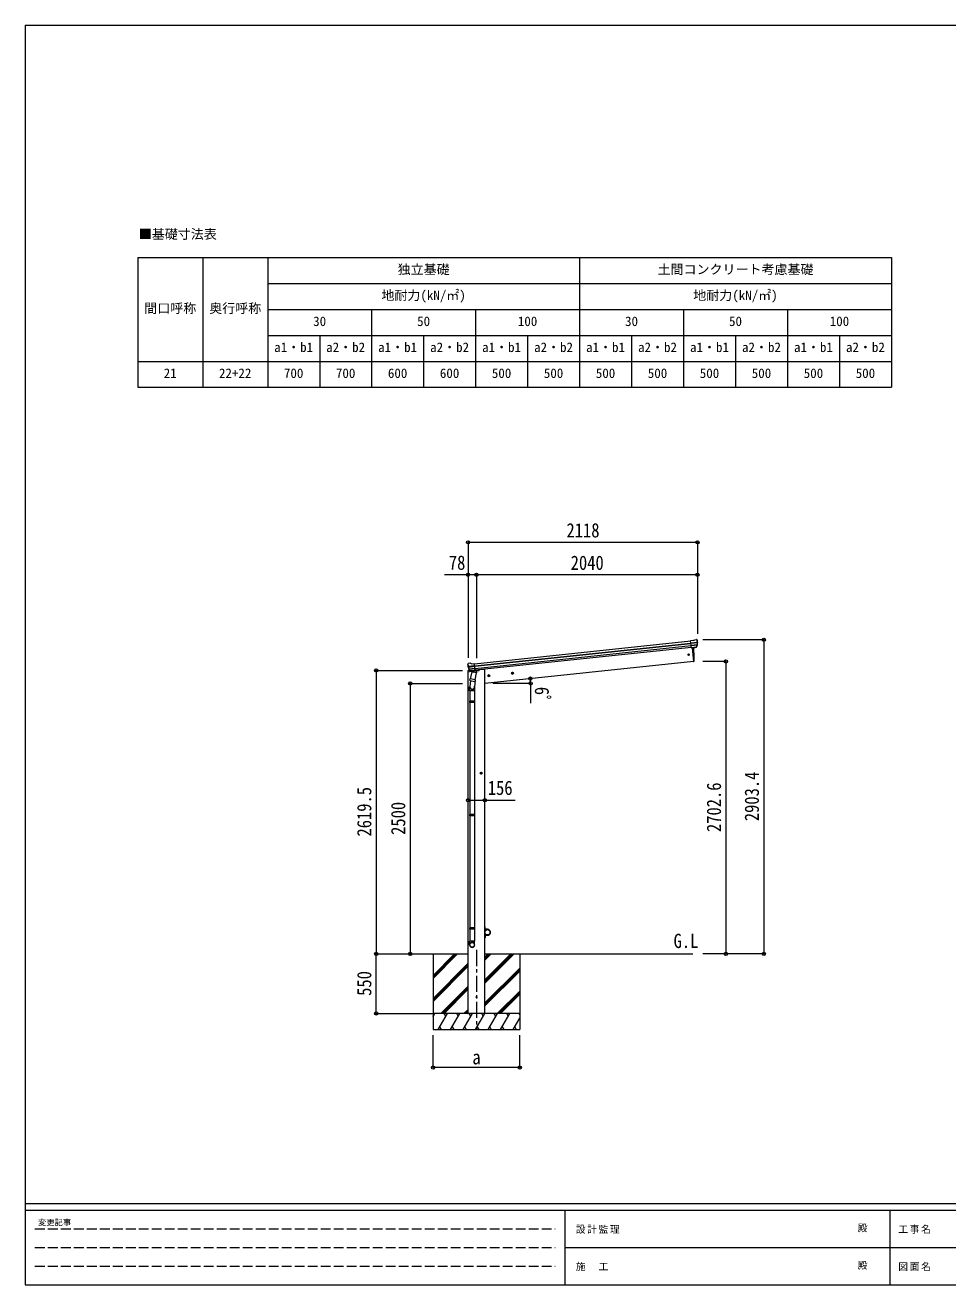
# Model space of a CAD drawing. Units: millimetres at full size, sheet at 1:30. Extents: x -8432 to 8432, y -5820 to 5820.
# Drawn here: x -8432 to 87, y -5820 to 5820 of the extents above; entities that cross this region are included whole.
import ezdxf
from ezdxf.enums import TextEntityAlignment as Align

# ---------------------------------------------------------------- set-up
doc = ezdxf.new("R2010")
doc.units = ezdxf.units.MM
doc.header["$LTSCALE"] = 30
doc.header["$PDMODE"] = 32
doc.header["$PDSIZE"] = 30
doc.linetypes.add('CHAIN1', pattern=[8, 5, -1, 1, -1])
doc.linetypes.add('DASHED3', pattern=[4, 3, -1])
for name, color, linetype, lineweight in [('0-0_0', 7, 'Continuous', 9), ('0-1_本体', 5, 'CHAIN1', 9), ('0-3_ELV2', 4, 'Continuous', 9), ('0-6_OTH_LINE', 6, 'Continuous', 9), ('0-7_SHAPE', 7, 'Continuous', 9), ('0-9_OUTLINE', 7, 'Continuous', 9), ('0-E_DET2', 7, 'Continuous', 18), ('F-0_240', 7, 'Continuous', 9)]:
    doc.layers.add(name, color=color, linetype=linetype, lineweight=lineweight)
doc.styles.add('ＭＳ ゴシック', font='')
doc.styles.get('ＭＳ ゴシック').set_extended_font_data('MS Gothic')

msp = doc.modelspace()

# ---------------------------------------------------------------- linework, layer by layer
at = {"layer": '0-0_0'}
for p, q in [((-4794.17, -2762.32), (-4343.03, -2762.32)), ((-4665.53, -2988.89), (-4438.9, -2762.26)), ((-4665.53, -2974.75), (-4453.04, -2762.26)), ((-4665.53, -2960.61), (-4467.18, -2762.26)), ((-4665.53, -2762.32), (-4665.53, -3462.26)), ((-4187.53, -2819.26), (-4130.53, -2762.26)), ((-4187.53, -2805.12), (-4144.67, -2762.26)), ((-4187.53, -2790.97), (-4158.82, -2762.26)), ((-4187.53, -2762.32), (-2268.59, -2762.32)), ((-4187.53, -3031.39), (-3918.46, -2762.32)), ((-4187.53, -3017.25), (-3932.6, -2762.32)), ((-4187.53, -3003.11), (-3946.74, -2762.32)), ((-3865.53, -2762.32), (-3865.53, -3462.26)), ((-4665.53, -3172.74), (-4343.53, -2850.74)), ((-4665.53, -3186.88), (-4343.53, -2864.88)), ((-4665.53, -3201.02), (-4343.53, -2879.02)), ((-4187.53, -3215.24), (-3865.53, -2893.24)), ((-4187.53, -3229.38), (-3865.53, -2907.38)), ((-4187.53, -3243.52), (-3865.53, -2921.52)), ((-4592.92, -3312.26), (-4343.53, -3062.87)), ((-4578.78, -3312.26), (-4343.53, -3077.01)), ((-4564.64, -3312.26), (-4343.53, -3091.16)), ((-4072.42, -3312.26), (-3865.53, -3105.37)), ((-4058.28, -3312.26), (-3865.53, -3119.51)), ((-4044.14, -3312.26), (-3865.53, -3133.66)), ((-3865.53, -3312.26), (-4665.53, -3312.26)), ((-4665.53, -3341.2), (-4648.82, -3312.26)), ((-4663.82, -3338.24), (-4665.53, -3335.28)), ((-4619.95, -3462.26), (-4533.35, -3312.26)), ((-4548.35, -3338.24), (-4563.35, -3312.26)), ((-4504.48, -3462.26), (-4417.88, -3312.26)), ((-4432.88, -3338.24), (-4447.88, -3312.26)), ((-4389.01, -3462.26), (-4302.41, -3312.26)), ((-4380.79, -3312.26), (-4343.03, -3274.5)), ((-4366.65, -3312.26), (-4343.03, -3288.64)), ((-4352.5, -3312.26), (-4343.03, -3302.79)), ((-4317.41, -3338.24), (-4332.41, -3312.26)), ((-4273.54, -3462.26), (-4186.94, -3312.26)), ((-4201.94, -3338.24), (-4216.94, -3312.26)), ((-4158.07, -3462.26), (-4071.47, -3312.26)), ((-4086.47, -3338.24), (-4101.47, -3312.26)), ((-4042.6, -3462.26), (-3956, -3312.26)), ((-3971, -3338.24), (-3986, -3312.26)), ((-3927.13, -3462.26), (-3865.53, -3355.56)), ((-3865.53, -3320.93), (-3870.53, -3312.26)), ((-4665.53, -3462.26), (-3865.53, -3462.26)), ((-4604.95, -3436.28), (-4589.96, -3462.26)), ((-4489.48, -3436.28), (-4474.48, -3462.26)), ((-4374.01, -3436.28), (-4359.01, -3462.26)), ((-4258.54, -3436.28), (-4243.54, -3462.26)), ((-4143.07, -3436.28), (-4128.07, -3462.26)), ((-4027.6, -3436.28), (-4012.61, -3462.26)), ((-3912.14, -3436.28), (-3897.14, -3462.26))]:
    msp.add_line(p, q, dxfattribs=at)
at = {"layer": '0-1_本体'}
msp.add_line((-4265.53, -2724.02), (-4265.53, -3467.35), dxfattribs=at)
at = {"layer": '0-3_ELV2'}
for p, q in [((-4283.12, -80.32), (-2287.04, 129.48)), ((-2260.72, 134.26), (-2287.24, 131.47)), ((-2280.46, 66.92), (-2287.24, 131.47)), ((-2285.09, 110.94), (-2225.35, 117.22)), ((-2260.72, 134.26), (-2249.12, 141.23)), ((-2247.89, 141.64), (-2234.41, 143.06)), ((-2230.74, 141.97), (-2230.74, 141.97)), ((-2230.74, 141.97), (-2225.56, 137.78)), ((-2224.17, 134.08), (-2224.48, 135.93)), ((-4281.13, -99.21), (-2285.05, 110.59)), ((-4280.71, -103.39), (-2284.61, 106.41)), ((-4278.61, -123.25), (-2282.52, 86.55)), ((-2280.76, 69.81), (-4276.85, -139.99)), ((-2224.87, 111.35), (-2284.47, 105.09)), ((-2225.71, 94.6), (-2282.74, 88.6)), ((-2227.1, 89.94), (-2282.27, 84.14)), ((-2237.11, 71.7), (-2280.48, 67.14)), ((-2280.46, 66.92), (-2270.51, 67.96)), ((-2273.58, 67.64), (-2260.19, -59.75)), ((-2270.51, 67.96), (-2270.24, 67.9)), ((-2270.24, 67.9), (-2244.91, 70.56)), ((-2244.91, 70.56), (-2244.66, 70.68)), ((-2244.66, 70.68), (-2236.97, 71.49)), ((-2235.66, 73.36), (-2226.21, 91.66)), ((-2234.6, 72.93), (-2224.48, 91.19)), ((-4345.57, -88.89), (-4345.65, -87.02)), ((-4340.78, -79.8), (-4344.98, -84.98)), ((-4281.17, -98.85), (-4340.91, -105.13)), ((-4340.78, -79.8), (-4340.78, -79.8)), ((-4340.16, -110.97), (-4280.56, -104.71)), ((-4323.94, -76.56), (-4337.42, -77.98)), ((-4309.85, -81.11), (-4322.65, -76.71)), ((-4309.85, -81.11), (-4283.33, -78.33)), ((-4276.55, -142.88), (-4283.33, -78.33)), ((-2260.19, -59.75), (-4187.53, -262.32)), ((-2260.19, -59.75), (-2258.14, -59.46)), ((-4345.28, -147.48), (-4346.18, -154.31)), ((-4346.18, -154.31), (-4312.44, -150.77)), ((-4343.03, -3312.26), (-4343.03, -153.98)), ((-4325.77, -143.12), (-4342.62, -144.89)), ((-4322.65, -146.53), (-4336.35, -130.78)), ((-4335.86, -127.19), (-4278.82, -121.19)), ((-4321.71, -145.89), (-4334.76, -129.96)), ((-4333.53, -131.46), (-4278.36, -125.66)), ((-4312.35, -146.64), (-4320.04, -147.45)), ((-4319.95, -147.21), (-4276.57, -142.65)), ((-4312.08, -146.7), (-4312.35, -146.64)), ((-4286.74, -144.04), (-4312.08, -146.7)), ((-4286.49, -143.92), (-4286.74, -144.04)), ((-4276.55, -142.88), (-4286.49, -143.92)), ((-4272.43, -146.56), (-4243.16, -143.48)), ((-4238.3, -135.93), (-4238.73, -139.16)), ((-4141.37, -190.1), (-4161.26, -192.19)), ((-4152.1, -183.68), (-4158.17, -188.09)), ((-4158.17, -188.09), (-4157.39, -195.56)), ((-4157.39, -195.56), (-4150.53, -198.61)), ((-4150.27, -201.09), (-4152.36, -181.2)), ((-4145.24, -186.73), (-4152.1, -183.68)), ((-3922.57, -167.1), (-3942.46, -169.19)), ((-3933.3, -160.68), (-3939.38, -165.1)), ((-3939.38, -165.1), (-3938.59, -172.56)), ((-3938.59, -172.56), (-3931.73, -175.61)), ((-3931.47, -178.09), (-3933.56, -158.2)), ((-3926.45, -163.74), (-3933.3, -160.68)), ((-4211.53, -1091.87), (-4231.53, -1091.87)), ((-4221.53, -1084.37), (-4228.03, -1088.12)), ((-4228.03, -1088.12), (-4228.03, -1095.62)), ((-4228.03, -1095.62), (-4221.53, -1099.38)), ((-4221.53, -1101.87), (-4221.53, -1081.87)), ((-4215.03, -1088.12), (-4221.53, -1084.37)), ((-4187.53, -2512.32), (-4185.53, -2512.32)), ((-4187.53, -3062.32), (-4187.53, -2512.32)), ((-4185.53, -2535.02), (-4185.53, -2512.32)), ((-4162.53, -2535.02), (-4185.53, -2535.02)), ((-4185.53, -2537.02), (-4162.53, -2537.02)), ((-4187.53, -2612.32), (-4185.53, -2612.32)), ((-4185.53, -2587.62), (-4162.53, -2587.62)), ((-4185.53, -2589.62), (-4185.53, -2612.32)), ((-4162.53, -2589.62), (-4185.53, -2589.62))]:
    msp.add_line(p, q, dxfattribs=at)
for points in [[(-4187.53, -3312.26), (-4187.53, -133.32), (-4207.53, -133.32), (-4238.38, -136.56)], [(-4150.53, -198.61), (-4144.46, -194.2), (-4145.24, -186.73)], [(-3931.73, -175.61), (-3925.66, -171.2), (-3926.45, -163.74)], [(-4221.53, -1099.38), (-4215.03, -1095.62), (-4215.03, -1088.12)]]:
    msp.add_lwpolyline(points, dxfattribs=at)
for centre, radius in [((-2306.98, 2.8), 6.5), ((-4151.31, -191.14), 8.5), ((-4151.31, -191.14), 7.7), ((-4151.31, -191.14), 6.5), ((-3932.52, -168.15), 8.5), ((-3932.52, -168.15), 7.7), ((-3932.52, -168.15), 6.5), ((-4221.53, -1091.87), 8.5), ((-4221.53, -1091.87), 7.7), ((-4221.53, -1091.87), 6.5), ((-4162.53, -2562.32), 25), ((-4265.28, -3162.26), 5)]:
    msp.add_circle(centre, radius, dxfattribs=at)
for centre, radius, start, end in [((-2247.58, 138.66), 3, 96.02369, 120.97631), ((-2233.89, 138.09), 5, 51.04426, 95.95574), ((-2417.73, 112.43), 192.44, 1.4271, 6.57578), ((-2180.08, 119.33), 45.32, 182.67122, 185.64518), ((-2425.07, 112.96), 202, 354.13916, 6), ((-3154.79, -19.54), 900, 357.63919, 5.64986), ((-2237.22, 74.38), 2.99, 285.2717, 331.00739), ((-2228.87, 93.04), 3, 332.69111, 354.20009), ((-2425.07, 112.96), 200.2, 354.20009, 359.53883), ((-2224.68, 110.01), 1.35, 95.1605, 97.91927), ((-2222.08, 111.57), 2.74, 179.02151, 184.43412), ((-2227.11, 92.64), 3, 331, 354.13916), ((-4144.67, -67.77), 202, 186, 197.86084), ((-4151.74, -69.82), 192.44, 185.42422, 190.5729), ((-4385.63, -112.48), 45.32, 6.35482, 9.32878), ((-4336.9, -82.95), 5, 96.04426, 140.95574), ((-4342.94, -111.34), 2.74, 7.56588, 12.97849), ((-4340.06, -112.32), 1.35, 94.08073, 96.8395), ((-4144.67, -67.77), 200.2, 192.46117, 197.79991), ((-4323.62, -79.54), 3, 71.02369, 95.97631), ((-2258.55, -56.49), 3, 278, 357.63919), ((-4342.3, -147.87), 3, 96, 172.5), ((-4334.08, -128.81), 3, 197.86084, 221), ((-4332.44, -128.06), 3, 197.79991, 219.30889), ((-4320.39, -144.57), 2.99, 220.99261, 266.7283), ((-4243.68, -138.51), 5, 276, 352.5), ((-4185.53, -2535.02), 2, 180, 270), ((-4162.53, -2562.32), 27.3, 270, 90), ((-4162.53, -2562.32), 25.3, 270, 90), ((-4185.53, -2589.62), 2, 90, 180)]:
    msp.add_arc(centre, radius, start, end, dxfattribs=at)
for centre, major_axis, ratio, start_param, end_param in [((-2226.43, 134.47), (-0.87, 5.91), 0.020485, 0.67143203, 1.56913061), ((-2231.83, 138.99), (5.88, -1.31), 0.24881, 0.46058498, 0.46410383), ((-2227.45, 135.44), (-2.34, 1.9), 0.995767, 3.98597162, 4.71238898), ((-2237.42, 74.68), (-0.11, 3), 0.642905, 3.24593831, 4.20392797), ((-2237.29, 74.48), (1.66, -2.51), 0.997631, 5.80419048, 5.89294842), ((-2237.36, 74.59), (3.53, -2.11), 0.650902, 5.25614477, 5.32895537), ((-2234.99, 74.94), (1.08, 3.13), 0.040856, 2.11350352, 2.14162489), ((-2422.76, 91.02), (-20.92, 199.05), 0.994373, 4.71137894, 4.7277536), ((-4342.65, -86.87), (1.9, 2.34), 0.995767, 1.57079633, 2.29721369), ((-4339.1, -82.49), (-5.48, -2.51), 0.24881, 5.81908147, 5.82260033), ((-4343.44, -88.03), (-0.38, 5.97), 0.020485, 4.7140547, 5.61175327), ((-4142.37, -89.72), (-20.92, 199.05), 0.994373, 1.55543171, 1.57180637), ((-4322.69, -144.49), (-1.71, 2.84), 0.040856, 4.14156042, 4.16968179), ((-4320.26, -144.23), (-0.51, 2.96), 0.642905, 2.07925734, 3.03724699), ((-4320.3, -144.34), (-3.02, -2.79), 0.650902, 0.95422993, 1.02704053), ((-4320.35, -144.46), (-1.1, -2.8), 0.997631, 0.39023689, 0.47899483)]:
    msp.add_ellipse(centre, major_axis=major_axis, ratio=ratio, start_param=start_param, end_param=end_param, dxfattribs=at)
at = {"layer": '0-6_OTH_LINE'}
for p, q in [((-4343.03, 1041.08), (-4343.03, 196.4)), ((-2225.14, 1041.08), (-4343.03, 1041.08)), ((-2225.14, 1041.08), (-2225.14, 196.4)), ((-4343.03, 741.08), (-4560.32, 741.08)), ((-4343.03, 741.08), (-4343.03, -26.34)), ((-4265.28, 741.08), (-4343.03, 741.08)), ((-2225.14, 741.08), (-4265.28, 741.08)), ((-4265.28, 741.08), (-4265.28, -28.17)), ((-2225.14, 741.08), (-2225.14, 196.4)), ((-1611.45, 141.08), (-2174.31, 141.08)), ((-1611.45, 141.08), (-1611.45, -2762.32)), ((-1961.45, -59.75), (-2174.31, -59.75)), ((-1961.45, -59.75), (-1961.45, -2762.32)), ((-5190.5, -142.83), (-4393.53, -142.83)), ((-5190.5, -142.83), (-5190.5, -2762.32)), ((-4876.97, -262.32), (-4393.53, -262.32)), ((-4876.97, -262.32), (-4876.97, -2762.32)), ((-4343.03, -1341.87), (-4187.53, -1341.87)), ((-4187.53, -1341.87), (-3907.91, -1341.87)), ((-5190.5, -2762.32), (-4666.53, -2762.32)), ((-5190.5, -3312.32), (-5190.5, -2762.32)), ((-4876.97, -2762.32), (-4666.53, -2762.32)), ((-1961.45, -2762.32), (-2174.31, -2762.32)), ((-1611.45, -2762.32), (-2174.31, -2762.32)), ((-5190.5, -3312.32), (-4666.53, -3312.32)), ((-4665.53, -3812.26), (-4665.53, -3513.26)), ((-3865.53, -3812.26), (-3865.53, -3513.26)), ((-3865.53, -3812.26), (-4665.53, -3812.26))]:
    msp.add_line(p, q, dxfattribs=at)
at = {"layer": '0-6_OTH_LINE', "lineweight": 18}
for q in [(-4113.16, -262.32), (-3764.61, -443.82)]:
    msp.add_line((-3764.61, -262.32), q, dxfattribs=at)
at = {"layer": '0-6_OTH_LINE'}
msp.add_arc((-4113.16, -262.32), 348.55, 0, 7.27608, dxfattribs=at)
for p in [(-4343.03, 1041.08), (-2225.14, 1041.08), (-4343.03, 741.08), (-4265.28, 741.08), (-2225.14, 741.08), (-1611.45, 141.08), (-1961.45, -59.75), (-5190.5, -142.83), (-3767.42, -218.18), (-4876.97, -262.32), (-3764.61, -262.32), (-4343.03, -1341.87), (-4187.53, -1341.87), (-5190.5, -2762.32), (-4876.97, -2762.32), (-1961.45, -2762.32), (-1611.45, -2762.32), (-5190.5, -3312.32), (-4665.53, -3812.26), (-3865.53, -3812.26)]:
    msp.add_point(p, dxfattribs=at)
at = {"layer": '0-9_OUTLINE'}
for p, q in [((-4325.05, -233.72), (-4322.56, -221.47)), ((-4309.21, -155.82), (-4322.57, -221.47)), ((-4277.69, -230.6), (-4322.57, -221.47)), ((-4319.2, -147.45), (-4278.53, -143.18)), ((-4315.84, -147.75), (-4315.99, -148.48)), ((-4315.37, -149.61), (-4290.62, -159.36)), ((-4264.33, -164.95), (-4309.21, -155.82)), ((-4307.04, -152.9), (-4307.69, -156.13)), ((-4286.23, -144.37), (-4289.15, -158.72)), ((-4277.25, -228.46), (-4283.91, -296.21)), ((-4277.7, -230.6), (-4280.24, -243.07)), ((-4277.69, -230.6), (-4264.33, -164.95)), ((-4276.71, -141.3), (-4275.78, -141.48)), ((-4275.78, -141.48), (-4264.58, -158.41)), ((-4264.58, -158.41), (-4265.85, -164.64)), ((-4327.87, -329.64), (-4327.87, -295.29)), ((-4281.87, -329.64), (-4327.87, -329.64)), ((-4325.87, -329.64), (-4325.87, -426.39)), ((-4320.16, -236.76), (-4325.72, -292.48)), ((-4324.83, -235.12), (-4324.84, -235.12)), ((-4323.5, -236.08), (-4282.54, -244.41)), ((-4283.87, -329.64), (-4283.87, -426.39)), ((-4281.87, -294.99), (-4281.87, -329.64)), ((-4327.87, -428.39), (-4326.87, -426.39)), ((-4281.87, -428.39), (-4327.87, -428.39)), ((-4281.87, -436.39), (-4327.87, -436.39)), ((-4282.87, -426.39), (-4326.87, -426.39)), ((-4282.87, -438.39), (-4326.87, -438.39)), ((-4325.87, -438.39), (-4325.87, -1474.57)), ((-4283.87, -438.39), (-4283.87, -1474.57)), ((-4281.87, -428.39), (-4282.87, -426.39)), ((-4281.87, -436.39), (-4282.87, -438.39)), ((-4281.87, -428.39), (-4281.87, -436.39)), ((-4327.87, -1476.57), (-4326.87, -1474.57)), ((-4281.87, -1476.57), (-4327.87, -1476.57)), ((-4281.87, -1484.57), (-4327.87, -1484.57)), ((-4282.87, -1474.57), (-4326.87, -1474.57)), ((-4282.87, -1486.57), (-4326.87, -1486.57)), ((-4325.87, -1486.57), (-4325.87, -2522.76)), ((-4283.87, -1486.57), (-4283.87, -2522.76)), ((-4281.87, -1476.57), (-4282.87, -1474.57)), ((-4281.87, -1484.57), (-4282.87, -1486.57)), ((-4281.87, -1476.57), (-4281.87, -1484.57)), ((-4327.87, -2524.76), (-4326.87, -2522.76)), ((-4281.87, -2524.76), (-4327.87, -2524.76)), ((-4281.87, -2532.76), (-4327.87, -2532.76)), ((-4282.87, -2522.76), (-4326.87, -2522.76)), ((-4282.87, -2534.76), (-4326.87, -2534.76)), ((-4325.87, -2534.76), (-4325.87, -2644.76)), ((-4283.87, -2534.76), (-4283.87, -2644.76)), ((-4281.87, -2524.76), (-4282.87, -2522.76)), ((-4281.87, -2532.76), (-4282.87, -2534.76)), ((-4281.87, -2524.76), (-4281.87, -2532.76)), ((-4327.87, -2678.9), (-4327.87, -2644.76)), ((-4281.87, -2644.76), (-4327.87, -2644.76)), ((-4281.87, -2678.9), (-4281.87, -2644.76))]:
    msp.add_line(p, q, dxfattribs=at)
for points in [[(-4327.87, -428.39), (-4327.87, -436.39), (-4326.87, -438.39)], [(-4327.87, -1476.57), (-4327.87, -1484.57), (-4326.87, -1486.57)], [(-4327.87, -2524.76), (-4327.87, -2532.76), (-4326.87, -2534.76)]]:
    msp.add_lwpolyline(points, dxfattribs=at)
for centre, radius, start, end in [((-4319.25, -146.96), 0.5, 240.73754, 276), ((-4316.33, -147.65), 0.5, 348.5, 96), ((-4315.01, -148.68), 1, 168.5, 248.5), ((-4290.14, -158.45), 1.03, 242.53897, 344.46569), ((-4285.65, -144.53), 0.604, 93.09842, 164.70595), ((-4278.58, -142.68), 0.5, 276, 311.26246), ((-4297.87, -295.29), 30, 177.45142, 180), ((-4323.15, -234.14), 1.95, 167.54017, 209.97766), ((-4323.1, -234.12), 2, 209.90962, 258.5), ((-4282.14, -242.45), 2, 258.5, 341.96843)]:
    msp.add_arc(centre, radius, start, end, dxfattribs=at)
for centre, major_axis, ratio, start_param, end_param in [((-4304.87, -294.99), (23, 0), 0.996195, 2.62193603, 6.60747969), ((-4304.87, -294.99), (21, 0), 0.996195, 3.02154981, 6.2247991), ((-4304.87, -2677.16), (-23, 0), 0.996195, 3.14159265, 6.28318531), ((-4304.87, -2678.9), (-23, 0), 0.996195, 3.14159265, 6.28318531), ((-4304.87, -2678.9), (0, -23.43), 0.981806, 4.71238898, 7.85398163)]:
    msp.add_ellipse(centre, major_axis=major_axis, ratio=ratio, start_param=start_param, end_param=end_param, dxfattribs=at)
msp.add_ellipse((-4304.87, -2678.9), major_axis=(21, 0), ratio=0.996195, dxfattribs=at)
at = {"layer": '0-E_DET2'}
for p, q in [((-7392.91, 3673.5), (-432.91, 3673.5)), ((-7392.91, 3673.5), (-7392.91, 2473.5)), ((-6792.91, 3673.5), (-6792.91, 2473.5)), ((-6192.91, 3673.5), (-6192.91, 2473.5)), ((-3312.91, 3673.5), (-3312.91, 2473.5)), ((-432.91, 3673.5), (-432.91, 2473.5)), ((-6192.91, 3433.5), (-432.91, 3433.5)), ((-6192.91, 3193.5), (-432.91, 3193.5)), ((-5232.91, 3193.5), (-5232.91, 2473.5)), ((-4272.91, 3193.5), (-4272.91, 2473.5)), ((-2352.91, 3193.5), (-2352.91, 2473.5)), ((-1392.91, 3193.5), (-1392.91, 2473.5)), ((-6192.91, 2953.5), (-432.91, 2953.5)), ((-5712.91, 2953.5), (-5712.91, 2473.5)), ((-4752.91, 2953.5), (-4752.91, 2473.5)), ((-3792.91, 2953.5), (-3792.91, 2473.5)), ((-2832.91, 2953.5), (-2832.91, 2473.5)), ((-1872.91, 2953.5), (-1872.91, 2473.5)), ((-912.91, 2953.5), (-912.91, 2473.5)), ((-7392.91, 2713.5), (-432.91, 2713.5)), ((-7392.91, 2473.5), (-432.91, 2473.5))]:
    msp.add_line(p, q, dxfattribs=at)
at = {"layer": 'F-0_240', "color": 5}
for p, q in [((-8432.06, 5820), (-8432.06, -5820)), ((-8432.06, 5820), (8007.94, 5820)), ((-8432.06, -5070), (8007.94, -5070)), ((-8432.06, -5130), (5341.19, -5130)), ((-3448.82, -5130), (-3448.82, -5820)), ((-448.82, -5130), (-448.82, -5820)), ((-3448.82, -5475), (2701.18, -5475)), ((-8432.06, -5820), (8007.94, -5820))]:
    msp.add_line(p, q, dxfattribs=at)
at = {"layer": 'F-0_240', "color": 4, "linetype": 'DASHED3'}
for p, q in [((-8342.06, -5302.5), (-3538.82, -5302.5)), ((-8342.06, -5475), (-3538.82, -5475)), ((-8342.06, -5647.5), (-3538.82, -5647.5))]:
    msp.add_line(p, q, dxfattribs=at)

# ---------------------------------------------------------------- texts
at = {"layer": '0-6_OTH_LINE', "color": 7, "style": 'ＭＳ ゴシック', "width": 0.85}
for s, p in [('2118', (-3434.09, 1047.08)), ('78', (-4520.06, 747.96)), ('2040', (-3395.21, 747.08)), ('156', (-4160.6, -1332.89)), ('a', (-4303.03, -3822.26))]:
    msp.add_text(s, height=132, dxfattribs=at).set_placement(p, align=Align.BOTTOM_LEFT)
for s, rotation, p in [('6ﾟ', 270, (-3765.07, -293.84)), ('2903.4', 90, (-1617.45, -1535.62)), ('2619.5', 90, (-5196.5, -1677.58)), ('2702.6', 90, (-1967.45, -1636.03)), ('2500', 90, (-4882.97, -1662.32)), ('550', 90, (-5196.5, -3149.82))]:
    msp.add_text(s, height=132, rotation=rotation, dxfattribs=at).set_placement(p, align=Align.BOTTOM_LEFT)
at = {"layer": '0-7_SHAPE', "style": 'ＭＳ ゴシック', "width": 0.85}
msp.add_text('G.L', height=132, dxfattribs=at).set_placement((-2444.85, -2747.35), align=Align.BOTTOM_LEFT)
at = {"layer": '0-E_DET2', "style": 'ＭＳ ゴシック'}
for s, p in [('■基礎寸法表', (-7382.99, 3819.5)), ('独立基礎', (-4992.91, 3493.5)), ('土間コンクリート考慮基礎', (-2592.91, 3493.5)), ('地耐力(kN/㎡)', (-5142.91, 3253.5)), ('地耐力(kN/㎡)', (-2262.91, 3253.5)), ('間口呼称', (-7332.91, 3133.5)), ('奥行呼称', (-6732.91, 3133.5)), ('30', (-5772.91, 3013.5)), ('50', (-4812.91, 3013.5)), ('100', (-3882.91, 3013.5)), ('30', (-2892.91, 3013.5)), ('50', (-1932.91, 3013.5)), ('100', (-1002.91, 3013.5)), ('a1・b1', (-6132.91, 2773.5)), ('a2・b2', (-5652.91, 2773.5)), ('a1・b1', (-5172.91, 2773.5)), ('a2・b2', (-4692.91, 2773.5)), ('a1・b1', (-4212.91, 2773.5)), ('a2・b2', (-3732.91, 2773.5)), ('a1・b1', (-3252.91, 2773.5)), ('a2・b2', (-2772.91, 2773.5)), ('a1・b1', (-2292.91, 2773.5)), ('a2・b2', (-1812.91, 2773.5)), ('a1・b1', (-1332.91, 2773.5)), ('a2・b2', (-852.91, 2773.5)), ('21', (-7152.91, 2533.5)), ('22+22', (-6642.91, 2533.5)), ('700', (-6042.91, 2533.5)), ('700', (-5562.91, 2533.5)), ('600', (-5082.91, 2533.5)), ('600', (-4602.91, 2533.5)), ('500', (-4122.91, 2533.5)), ('500', (-3642.91, 2533.5)), ('500', (-3162.91, 2533.5)), ('500', (-2682.91, 2533.5)), ('500', (-2202.91, 2533.5)), ('500', (-1722.91, 2533.5)), ('500', (-1242.91, 2533.5)), ('500', (-762.91, 2533.5))]:
    msp.add_text(s, height=87.98, dxfattribs=at).set_placement(p, align=Align.BOTTOM_LEFT)
at = {"layer": 'F-0_240', "style": 'ＭＳ ゴシック'}
for s, height, p in [('変更記事', 54.99, (-8314.83, -5287.5)), ('殿', 65.98, (-744.53, -5347.5)), ('殿', 65.98, (-744.53, -5692.5))]:
    msp.add_text(s, height=height, dxfattribs=at).set_placement(p, align=Align.BOTTOM_LEFT)
at = {"layer": 'F-0_240', "char_height": 65.98, "attachment_point": 7, "style": 'ＭＳ ゴシック'}
for s, insert in [('\\T1.17;設計監理', (-3347.49, -5347.5)), ('\\T1.17;工事名', (-369.71, -5347.5)), ('\\T1.17;施\u3000工', (-3347.49, -5692.5)), ('\\T1.17;図面名', (-369.71, -5692.5))]:
    msp.add_mtext(s, dxfattribs=dict(at, insert=insert))

doc.saveas('drawing.dxf')
